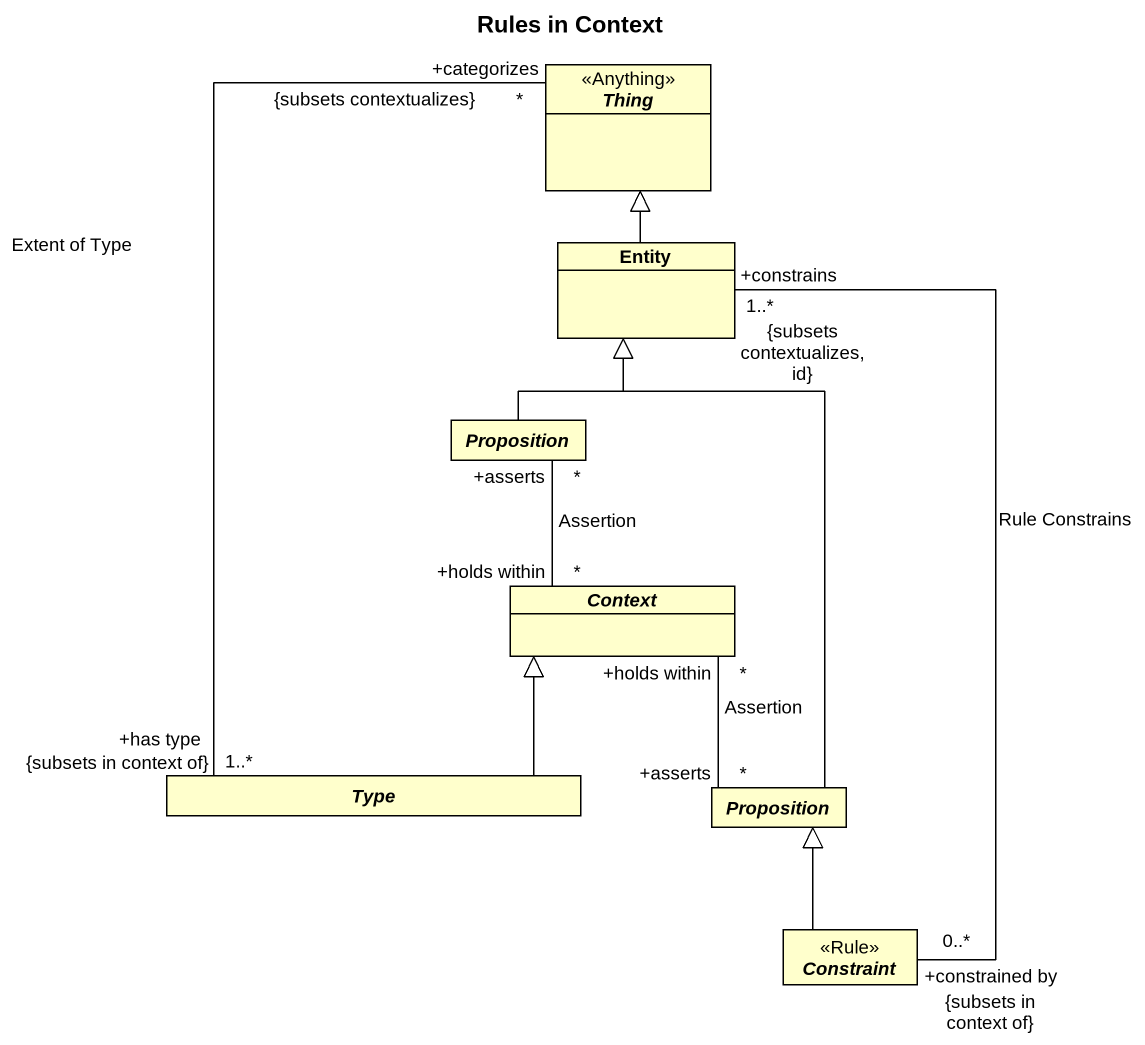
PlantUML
@startuml
title Rules in Context
hide circle
hide empty members
abstract class Thing <<Anything>>
class "Entity" as Entity_
abstract class Proposition
abstract class Context
abstract class Type
abstract class "Proposition" as Proposition_2
abstract class Constraint <<Rule>>
Entity_ -up-|> Thing
Proposition -up-|> Entity_
Context "+holds within\n*" -up- "+asserts\n*" Proposition : Assertion
Context "+holds within\n*" -- "+asserts\n*" Proposition_2 : Assertion
Type "+has type\n1..*\n{subsets in context of}" -up- "+categorizes\n*\n{subsets contextualizes}" Thing : Extent of Type
Type -up-|> Context
Proposition_2 -up-|> Entity_
Constraint "+constrained by\n0..*\n{subsets in context of}" -up- "+constrains\n1..*\n{subsets contextualizes, id}" Entity_ : Rule Constrains
Constraint -up-|> Proposition_2
@enduml
